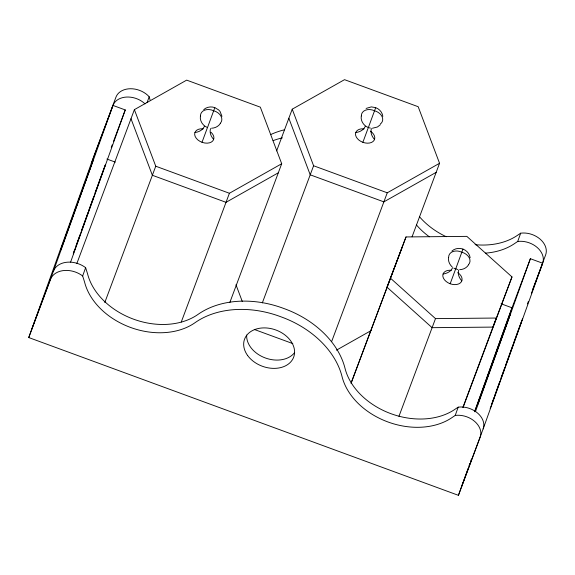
<?xml version="1.0" encoding="UTF-8"?>
<svg xmlns="http://www.w3.org/2000/svg" width="575" height="575" viewBox="0 0 575 575"><rect width="100%" height="100%" fill="white"/><g stroke="black" fill="none" stroke-linecap="round" stroke-linejoin="round"><path stroke-width="0.86" d="M200.409 116.049C199.59 120.93 202.932 125.896 207.518 127.535L214.82 107.626L218.629 109.897L220.017 111.406L221.986 116.315M361.272 116.057C360.324 121.677 364.859 127.233 370.393 128.088M448.572 257.507C447.961 261 449.578 264.565 452.151 266.922M522.646 318.507L522.495 318.794M368.446 127.327L375.683 107.633L371.292 106.892L366.103 108.431M455.738 268.777L457.686 269.531M521.834 320.828L522.273 319.599M31.726 329.267L53.468 271.113A20.944 15.489 19.8 0 1 85.632 267.67L82.656 275.957L84.583 282.095A65.988 48.803 19.8 0 0 130.468 327.419A65.988 48.803 19.8 0 0 195.069 322.668A86.645 64.084 19.8 0 1 280.852 316.775A86.645 64.084 19.8 0 1 342.053 376.639A65.988 48.803 19.8 0 0 387.938 421.964A65.988 48.803 19.8 0 0 452.547 417.213L455.22 415.438A19.608 14.504 19.8 0 1 474.713 421.439A19.608 14.504 19.8 0 1 480.175 437.18L458.433 495.334L28.75 337.554L94.214 155.3L115.956 97.146A19.608 14.504 19.8 0 1 130.446 88.737A19.608 14.504 19.8 0 1 149.177 96.765L150.046 99.842M53.468 271.113L112.98 105.433A19.608 14.504 19.8 0 1 126.622 97.046A19.608 14.504 19.8 0 1 145.044 103.859M73.931 251.721L74.836 249.205M76.044 245.848L79.961 234.945M81.47 230.748L88.097 212.29M88.701 210.615L93.818 196.355M95.026 192.999L97.132 187.127M70.603 262.099L125.257 109.94L112.98 105.433L91.238 163.588M147.092 102.566L149.177 96.765M455.22 415.438L458.196 407.158A19.608 14.504 19.8 0 1 477.688 413.159A19.608 14.504 19.8 0 1 483.151 428.893L461.409 487.054M485.365 253.144A65.988 48.803 19.8 0 0 515.027 243.247L517.708 241.471L520.684 233.184A19.608 14.504 19.8 0 1 540.177 239.193A19.608 14.504 19.8 0 1 545.632 254.926L532.587 289.822M474.634 411.535L508.638 316.861L530.38 258.707L542.656 263.213L483.151 428.893M474.684 411.772L512.023 307.798L501.077 303.78M475.424 411.707L530.38 258.707M458.433 495.334L468.086 468.452M468.999 465.915L469.904 463.378M470.515 461.689L471.428 459.152M491.338 404.994L494.047 397.44M494.651 395.765L499.776 381.505M500.983 378.149L504.9 367.245M505.799 364.723L513.029 344.59M513.633 342.916L514.539 340.4M521.618 321.439L492.43 402.428M97.434 186.286L98.325 183.835M514.841 339.559L515.725 337.108M98.584 183.109L99.382 180.931M515.991 336.382L519.944 325.594M99.669 180.14L100.532 177.776M202.012 142.298L207.518 127.413M362.875 142.305L368.381 127.42M450.175 283.755L455.68 268.87M100.826 176.978L103.558 169.596M28.75 337.554L50.492 279.4A20.944 15.489 19.8 0 1 82.656 275.957M111.255 147.387L112.19 144.886M113.433 141.558L125.257 109.94M76.849 263.53L134.385 109.645L186.674 80.126L260.331 107.173L281.7 163.738L229.806 302.558M104.794 302.515L155.753 166.218L134.385 109.645M181.269 322.029L229.411 193.265L281.7 163.738M276.64 150.894L292.229 109.185L344.526 79.666L418.183 106.713L439.552 163.286L412.067 236.799M262.329 302.896L313.598 165.758L292.229 109.185M331.603 341.665L387.262 192.805L439.552 163.286M350.987 383.309L406.007 236.943L466.835 236.368L511.987 276.913L463.148 407.287M406.007 236.943L351.418 382.425M398.957 416.329L435.491 318.615L390.339 278.07M462.904 407.387L496.311 318.04L435.491 318.615M527.44 303.923L528.367 301.429M531.48 293.121L542.656 263.213A19.608 14.504 19.8 0 0 537.201 247.473A19.608 14.504 19.8 0 0 517.708 241.471M520.224 324.839L521.978 320.153M491.445 405.059L492.186 403.082M103.802 168.942L105.326 164.96L73.269 253.848M491.194 405.742L490.152 408.473M402.622 246.007L386.953 287.133L432.105 327.678L492.926 327.096L511.987 276.913M220.369 123.381C218.55 126.435 215.021 128.11 211.528 128.239M468.532 264.838C466.713 267.893 463.184 269.56 459.691 269.689M375.655 107.654C379.378 108.919 382.339 112.369 382.849 116.323M462.954 249.104C466.67 250.369 469.631 253.819 470.149 257.772M203.744 109.617C206.684 106.921 211.104 106.246 214.82 107.626M380.247 124.84L377.387 127.017L372.399 128.247M451.9 251.067C454.847 248.371 459.26 247.703 462.983 249.076L455.673 268.992L453.783 268.101M520.684 233.184L518.003 234.959A65.988 48.803 19.8 0 1 475.101 244.684M458.196 407.158L455.522 408.926A65.988 48.803 19.8 0 1 390.914 413.677A65.988 48.803 19.8 0 1 345.029 368.352A86.645 64.084 19.8 0 0 283.827 308.495A86.645 64.084 19.8 0 0 198.044 314.381A65.988 48.803 19.8 0 1 133.443 319.132A65.988 48.803 19.8 0 1 87.558 273.808L85.632 267.67M278.314 172.802L226.025 202.321L152.368 175.274L130.999 118.709M436.166 172.342L383.87 201.868L310.213 174.814L288.844 118.249M336.433 350.168L371.551 330.338M313.598 165.758L387.262 192.805M155.753 166.218L229.411 193.265M106.9 159.031L115.323 162.128M254.301 329.461L292.804 343.598M235.966 284.754L242.255 301.393M270.53 134.651A86.645 64.084 19.8 0 1 284.503 129.77M446.222 236.713A65.988 48.803 19.8 0 1 419.412 216.646M429.324 236.785A65.988 48.803 19.8 0 1 416.437 224.926M294.644 352.525A26.155 19.349 19.8 0 1 265.406 357.995A26.155 19.349 19.8 0 1 246.668 335.031M273.096 140.631A86.645 64.084 19.8 0 1 282.397 137.842M457.779 272.665A9.976 6.713 20.5 0 1 458.598 283.964A9.976 6.713 20.5 0 1 443.577 278.451A9.976 6.713 20.5 0 1 451.375 270.315M448.644 257.392A9.847 7.281 19.8 0 1 461.862 252.231A9.847 7.281 19.8 0 1 468.503 264.68M452.568 267.77A15.726 11.637 19.8 0 1 443.073 273.995M461.811 280.873A15.726 11.637 19.8 0 1 458.699 270.02M210.932 132.221A9.976 6.713 20.5 0 1 209.537 142.816A9.976 6.713 20.5 0 1 195.213 136.577A9.976 6.713 20.5 0 1 203.212 128.865M200.488 115.934A9.847 7.281 19.8 0 1 213.706 110.781A9.847 7.281 19.8 0 1 220.34 123.222M204.412 126.32A15.726 11.637 19.8 0 1 194.918 132.537M213.648 139.416A15.726 11.637 19.8 0 1 210.536 128.57M370.487 131.222A9.976 6.713 20.5 0 1 371.306 142.521A9.976 6.713 20.5 0 1 356.277 137.001A9.976 6.713 20.5 0 1 364.083 128.872M361.352 115.942A9.847 7.281 19.8 0 1 374.569 110.788A9.847 7.281 19.8 0 1 382.174 116.833A9.847 7.281 19.8 0 1 380.24 124.071M365.276 126.327A15.726 11.637 19.8 0 1 355.781 132.545M374.512 139.423A15.726 11.637 19.8 0 1 371.4 128.577M60.325 250.98L93.049 160.454L60.325 250.98M477.724 404.254L510.449 313.727L477.724 404.254M247.588 355.458A26.155 19.349 19.8 0 0 291.669 360.812A26.155 19.349 19.8 0 0 268.137 328.131A26.155 19.349 19.8 0 0 247.588 355.458"/></g></svg>
